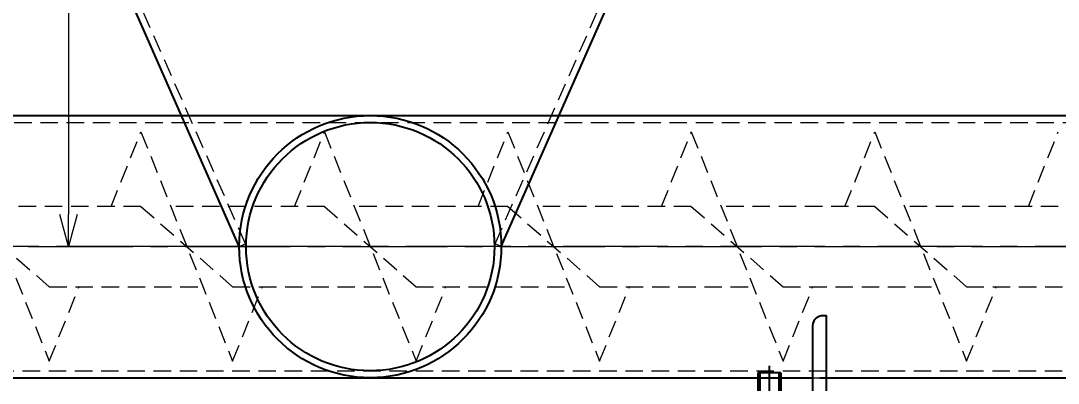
# Model space of a CAD drawing. Header units: millimetres. Extents: x 0 to 38884, y -3675 to 8056.
# Drawn here: x 25980.3 to 26432.7, y 6971.1 to 7129.2 of the extents above; entities that cross this region are included whole.
import ezdxf

# ---------------------------------------------------------------- set-up
doc = ezdxf.new("R2010")
doc.units = ezdxf.units.MM
doc.header["$LTSCALE"] = 2.4
doc.header["$PDMODE"] = 99
doc.header["$PDSIZE"] = 1
for name, pattern in [('CENTER2', [28.575, 19.05, -3.175, 3.175, -3.175]), ('HIDDEN', [9.525, 6.35, -3.175]), ('HIDDEN2', [4.7625, 3.175, -1.5875])]:
    doc.linetypes.add(name, pattern=pattern)
for name, color, linetype, lineweight in [('03_かくれ線', 6, 'HIDDEN2', 13), ('04_中心線', 1, 'CENTER2', 9), ('07_寸法線', 3, 'Continuous', 9)]:
    doc.layers.add(name, color=color, linetype=linetype, lineweight=lineweight)
doc.layers.add('10_DRAFT', color=8, linetype='Continuous', lineweight=0, plot=False)
doc.styles.add('KSS_TXT_L', font='txt.shx', dxfattribs={"height": 3, "bigfont": 'extfont2.shx'})
doc.styles.add('寸法用', font='simplex.shx', dxfattribs={"width": 0.8, "bigfont": '@extfont2.shx'})
doc.dimstyles.new('機械製図用', dxfattribs={"dimtxt": 3.5, "dimasz": 3.5, "dimexe": 2, "dimexo": 0, "dimgap": 1.2, "dimtad": 1, "dimdsep": 46, "dimtxsty": '寸法用', "dimblk": 'OPEN30', "dimcen": 0, "dimclrd": 256, "dimclre": 256, "dimclrt": 7, "dimazin": 2, "dimtm": 1e-09, "dimtfac": 0.75, "dimtmove": 0, "dimatfit": 3, "dimldrblk": 'OPEN30', "dimfxl": 1, "dimlwd": -1, "dimlwe": -1, "dimarcsym": 0})

# ---------------------------------------------------------------- blocks, each defined once
blk = doc.blocks.new('A$C1A3C2C0C_1_1_1')
at = {"color": 0, "linetype": 'CENTER2'}
blk.add_line((0, -34), (0, 14), dxfattribs=at)
at = {"color": 0}
for p, q in [((-9.81, 11), (9.81, 11)), ((-9.81, 4), (-9.81, 11)), ((-4.91, 4), (-4.91, 11)), ((4.91, 4), (4.91, 11)), ((9.81, 4), (9.81, 11)), ((-11, 1.5), (11, 1.5)), ((-11, 1.5), (-11, 0)), ((9.81, 4), (-9.81, 4)), ((-9.25, 4), (-9.25, 1.5)), ((0, 1.5), (-2.5, 4)), ((0, 4), (2.5, 1.5)), ((9.25, 1.5), (9.25, 4)), ((11, 0), (11, 1.5)), ((-11, 0), (11, 0))]:
    blk.add_line(p, q, dxfattribs=at)
at = {"color": 0, "linetype": 'HIDDEN'}
for p, q in [((-5, -31), (-5, 0)), ((-4.19, -31), (-4.19, 0)), ((4.19, -31), (4.19, 0)), ((5, -31), (5, 0)), ((-5, -31), (5, -31))]:
    blk.add_line(p, q, dxfattribs=at)
at = {"layer": '10_DRAFT', "style": 'KSS_TXT_L'}
blk.add_text('BT-M10x35L,SW,PW', height=0.3, dxfattribs=at).set_placement((5.1, 10.66))
blk = doc.blocks.new('A$C741D14CE_1')
at = {"rotation": 180}
blk.add_blockref('A$C1A3C2C0C_1_1_1', (300, -6), dxfattribs=at)
blk = doc.blocks.new('A$C5B70685D_1')
at = {"color": 0}
for p, q in [((1.5, 50), (0, 50)), ((0, 0), (0, 50)), ((6, 12.5), (6, 45.5)), ((45.5, 6), (12.5, 6)), ((0, 0), (50, 0)), ((50, 1.5), (50, 0))]:
    blk.add_line(p, q, dxfattribs=at)
for centre, radius, start, end in [((1.5, 45.5), 4.5, 0, 90), ((12.5, 12.5), 6.5, 180, 270), ((45.5, 1.5), 4.5, 0, 90)]:
    blk.add_arc(centre, radius, start, end, dxfattribs=at)
blk = doc.blocks.new('_Open30')
at = {"color": 0, "linetype": 'ByBlock', "lineweight": -2}
for p, q in [((-1, 0.268), (0, 0)), ((0, 0), (-1, -0.268)), ((0, 0), (-1, 0))]:
    blk.add_line(p, q, dxfattribs=at)
blk = doc.blocks.new('*D1107')
at = {"layer": '07_寸法線', "transparency": 16777216}
for p, q in [((26015.22, 7267.72), (25999.09, 7267.72)), ((26001.09, 7253.72), (26001.09, 7044.72)), ((26128.72, 7030.72), (25999.09, 7030.72))]:
    blk.add_line(p, q, dxfattribs=at)
at = {"layer": 'Defpoints', "color": 0, "transparency": 16777216}
for p in [(26019.22, 7267.72), (26001.09, 7030.72), (26132.72, 7030.72)]:
    blk.add_point(p, dxfattribs=at)
at = {"layer": '07_寸法線', "transparency": 16777216, "xscale": 14, "yscale": 14, "zscale": 14}
for p, rotation in [((26001.09, 7267.72), 90), ((26001.09, 7030.72), 270)]:
    blk.add_blockref('_Open30', p, dxfattribs=dict(at, rotation=rotation))
at = {"layer": '07_寸法線', "color": 7, "transparency": 16777216, "insert": (25990.09, 7149.22), "char_height": 14, "attachment_point": 5, "rotation": 90, "style": '寸法用'}
blk.add_mtext('237', dxfattribs=at)

msp = doc.modelspace()

# ---------------------------------------------------------------- linework, layer by layer
at = {"color": 0}
for p, q in [((26075.5651, 7030.7153), (25932.7151, 7354.7153)), ((26189.8651, 7030.7192), (26260.9174, 7191.874)), ((25771.7122, 7087.869), (26462.7122, 7087.869)), ((25387.7122, 6973.569), (26325.7122, 6973.569)), ((26328.7122, 6973.569), (26331.7122, 6973.569)), ((26331.7122, 6973.569), (26462.7122, 6973.569))]:
    msp.add_line(p, q, dxfattribs=at)
for radius in [57.15, 54.15]:
    msp.add_circle((26132.7151, 7030.7192), radius)
at = {"layer": '03_かくれ線'}
for p, q in [((25771.7122, 7084.869), (26467.7122, 7084.869)), ((25952.7149, 7080.719), (25992.715, 6980.719)), ((26019.715, 7048.219), (26032.715, 7080.719)), ((26032.715, 7080.719), (26072.7151, 6980.719)), ((26099.7152, 7048.2193), (26112.7151, 7080.719)), ((26112.7151, 7080.719), (26152.7152, 6980.719)), ((26179.7152, 7048.219), (26192.7152, 7080.719)), ((26192.7152, 7080.719), (26232.7152, 6980.719)), ((26259.7153, 7048.2193), (26272.7152, 7080.719)), ((26272.7152, 7080.719), (26312.7153, 6980.719)), ((26339.7153, 7048.219), (26352.7153, 7080.719)), ((26352.7153, 7080.719), (26392.7154, 6980.719)), ((26419.7154, 7048.219), (26432.7154, 7080.719)), ((25952.7149, 7048.2196), (25992.7149, 7013.2194)), ((26032.715, 7048.2195), (26072.715, 7013.2192)), ((26112.7151, 7048.2193), (26152.7151, 7013.219)), ((26192.7152, 7048.2195), (26232.7152, 7013.2192)), ((26272.7152, 7048.2193), (26312.7152, 7013.219)), ((26352.7152, 7048.2191), (26392.7152, 7013.2189)), ((25992.715, 6980.719), (26005.715, 7013.219)), ((26072.7151, 6980.719), (26085.7151, 7013.219)), ((26152.7152, 6980.719), (26165.7152, 7013.219)), ((26232.7152, 6980.719), (26245.7152, 7013.219)), ((26312.7153, 6980.719), (26325.7153, 7013.219)), ((26392.7154, 6980.719), (26405.7154, 7013.2192)), ((25306.7122, 6976.569), (26467.7122, 6976.569)), ((26325.7122, 6973.569), (26331.7122, 6973.569))]:
    msp.add_line(p, q, dxfattribs=at)
for points in [[(26075.5651, 7030.7153), (26078.3101, 7031.9256), (25935.4601, 7355.9256), (25932.7151, 7354.7153)], [(26189.8651, 7030.7192), (26187.12, 7031.9294), (26329.97, 7355.9294), (26332.7151, 7354.7192)], [(26032.7149, 7048.2193), (25965.7149, 7048.2193)], [(26112.715, 7048.2193), (26045.7149, 7048.2193)], [(26192.715, 7048.2193), (26125.715, 7048.2193)], [(26272.7151, 7048.2193), (26205.7151, 7048.2193)], [(26352.7152, 7048.2193), (26285.7152, 7048.2193)], [(26432.7153, 7048.2193), (26365.7152, 7048.2193)], [(25992.715, 7013.219), (26059.7151, 7013.219)], [(26072.715, 7013.2192), (26139.7151, 7013.219)], [(26152.7149, 7013.2192), (26219.7152, 7013.219)], [(26232.7152, 7013.2192), (26299.7153, 7013.219)], [(26312.7152, 7013.219), (26379.7154, 7013.219)], [(26392.7154, 7013.2192), (26460.7141, 7013.2192)]]:
    msp.add_lwpolyline(points, dxfattribs=at)
at = {"layer": '04_中心線'}
for p, q in [((26468.2977, 7030.719), (24987.7144, 7030.719)), ((25297.6747, 7030.719), (26481.4333, 7030.719))]:
    msp.add_line(p, q, dxfattribs=at)

# ---------------------------------------------------------------- block references
at = {"xscale": -1}
msp.add_blockref('A$C5B70685D_1', (26331.7122, 6950.719), dxfattribs=at)
msp.add_blockref('A$C741D14CE_1', (26006.7122, 6950.719))

# ---------------------------------------------------------------- dimensions: what is measured, and where the dimension line sits
at = {"layer": '07_寸法線'}
dim = msp.add_linear_dim(base=(26001.0879, 7030.719), p1=(26019.2151, 7267.7192), p2=(26132.7152, 7030.719), angle=90, dimstyle='機械製図用', override={"dimtxt": 14, "dimasz": 14, "dimexo": 4, "dimgap": 4}, dxfattribs=at)
dim.commit()
dim.dimension.update_dxf_attribs({"geometry": '*D1107', "text_midpoint": (25990.0879, 7149.2191)})

doc.saveas('drawing.dxf')
